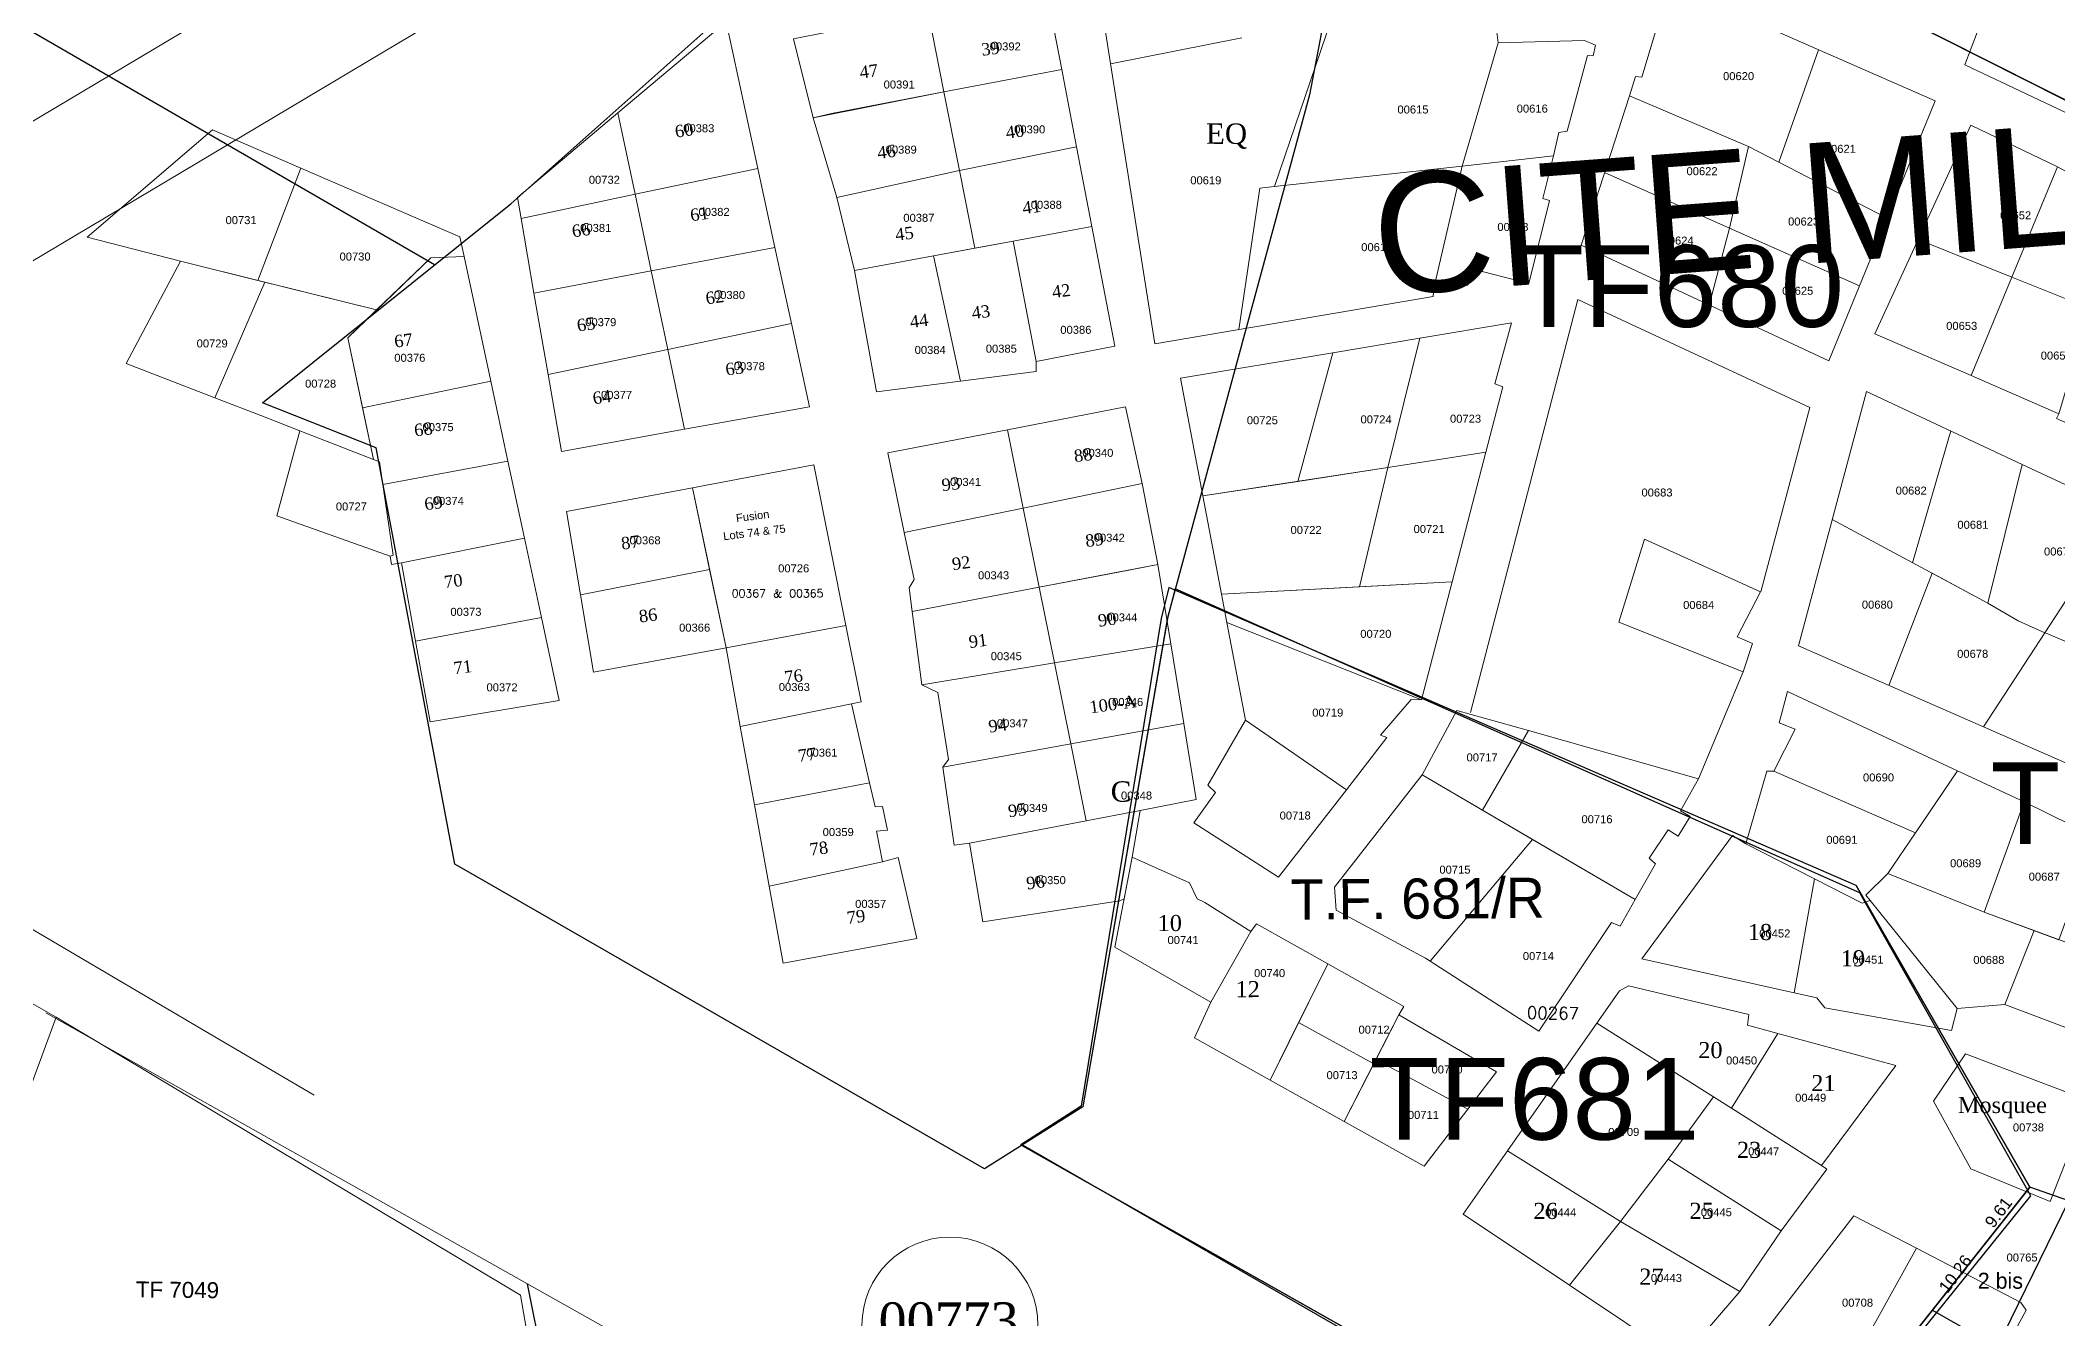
# Model space of a CAD drawing. Header units: metres. Extents: x 251686 to 255059, y 1627526 to 1631912.
# Drawn here: x 253720.6 to 253972.7, y 1629083.2 to 1629243 of the extents above; entities that cross this region are included whole.
import ezdxf
from ezdxf.enums import TextEntityAlignment as Align

# ---------------------------------------------------------------- set-up
doc = ezdxf.new("R2010")
doc.units = ezdxf.units.M
doc.header["$MEASUREMENT"] = 0
for name, color, linetype in [('A_revoir_niveau_0', 7, 'Continuous'), ('historique_numero_parcelle', 7, 'Continuous'), ('limites_parcelles', 7, 'Continuous'), ('limites_tf', 7, 'Continuous'), ('numero_lot', 7, 'Continuous'), ('numero_parcelle', 7, 'Continuous')]:
    doc.layers.add(name, color=color, linetype=linetype)
for name, color, linetype, lineweight in [('CABA', 7, 'Continuous', 0), ('emprise_ht_pik_rufisque', 7, 'Continuous', 0), ('HT KS', 7, 'Continuous', 0), ('Limite L D TF', 5, 'Continuous', 13), ('Limite M  et R TF', 1, 'Continuous', 30), ('Numero_TF', 7, 'Continuous', 0), ('TopoMat', 4, 'Continuous', 0), ('檩条', 4, 'Continuous', 0)]:
    doc.layers.add(name, color=color, linetype=linetype, lineweight=lineweight)
doc.layers.add('Lignes HT Vectorisées', color=6, linetype='Continuous', lineweight=0, true_color=0xff00ff)
doc.styles.get("Standard").update_dxf_attribs({"font": 'txt.shx'})
doc.styles.add('Style-Arial', font='arial.ttf')
doc.styles.add('Style-FANCY', font='times.ttf')
doc.styles.add('Style-txt', font='txt.shx')

# ---------------------------------------------------------------- blocks, each defined once
blk = doc.blocks.new('*U97')
at = {"color": 2, "linetype": 'Continuous', "lineweight": 13, "flags": 128}
blk.add_lwpolyline([(53.875, 99.86), (112.785, 66.64), (116.635, 47.24), (118.355, 38.51), (39.515, -33.87), (35.475, -30.72), (48.155, 36.92), (40.675, 61.1), (53.875, 99.86)], dxfattribs=at)
at = {"color": 1, "linetype": 'Continuous', "lineweight": 13, "flags": 128}
blk.add_lwpolyline([(-83.995, 83.83), (-34.505, 46.85), (-3.925, 44.67), (-31.175, -72.43), (-118.355, -23.74), (-83.995, 83.83)], dxfattribs=at)
at = {"color": 3, "linetype": 'Continuous', "lineweight": 13, "flags": 128}
for points in [[(18.705, -99.86), (-31.165, -72.43), (-3.915, 44.68)], [(-3.915, 44.68), (46.445, 41.09), (29.965, -42.64), (18.705, -99.86)]]:
    blk.add_lwpolyline(points, dxfattribs=at)
blk = doc.blocks.new('*U99')
at = {"color": 2, "linetype": 'Continuous', "lineweight": 13, "flags": 128}
blk.add_lwpolyline([(53.875, 99.86), (112.785, 66.64), (116.635, 47.24), (118.355, 38.51), (39.515, -33.87), (35.475, -30.72), (48.155, 36.92), (40.675, 61.1), (53.875, 99.86)], dxfattribs=at)
at = {"color": 1, "linetype": 'Continuous', "lineweight": 13, "flags": 128}
blk.add_lwpolyline([(-83.995, 83.83), (-34.505, 46.85), (-3.925, 44.67), (-31.175, -72.43), (-118.355, -23.74), (-83.995, 83.83)], dxfattribs=at)
at = {"color": 3, "linetype": 'Continuous', "lineweight": 13, "flags": 128}
for points in [[(18.705, -99.86), (-31.165, -72.43), (-3.915, 44.68)], [(-3.915, 44.68), (46.445, 41.09), (29.965, -42.64), (18.705, -99.86)]]:
    blk.add_lwpolyline(points, dxfattribs=at)
blk = doc.blocks.new('*U98')
at = {"color": 3, "linetype": 'Continuous', "lineweight": 13}
blk.add_blockref('*U99', (-64.7945, 31.665), dxfattribs=at)
blk = doc.blocks.new('*U132')
at = {"layer": 'CABA', "color": 7, "linetype": 'Continuous', "lineweight": 30}
for p, q in [((-25.486278, 42.831439, 0.000009), (-3.806278, 5.141439, 0.000009)), ((-25.486278, 42.831439, 0.000009), (-3.806278, 5.141439, 0.000009)), ((-14.489614, 23.714084, 0.000009), (-3.806278, 5.141439, 0.000009)), ((25.869742, -77.544087, 0.000009), (-129.886278, 10.411439, 0.000009)), ((-3.806278, 5.141439, 0.000009), (-39.856278, -40.428561, 0.000009)), ((-3.806278, 5.141439, 0.000009), (-39.856278, -40.428561, 0.000009)), ((-3.806278, 5.141439, 0.000009), (-39.856278, -40.428561, 0.000009)), ((-7.867122, -14.852595, 0.000009), (-15.993209, -10.263788, 0.000009))]:
    blk.add_line(p, q, dxfattribs=at)
at = {"layer": 'Limite L D TF', "color": 7, "linetype": 'Continuous', "lineweight": 30}
for p, q in [((-3.806278, 5.141439, 0.000009), (-25.486278, 42.831439, 0.000009)), ((-25.486278, 42.831439, 0.000009), (-3.806278, 5.141439, 0.000009)), ((-3.806278, 5.141439, 0.000009), (-39.856278, -40.428561, 0.000009)), ((1.079906, 3.430932, 0.000009), (-3.806278, 5.141439, 0.000009))]:
    blk.add_line(p, q, dxfattribs=at)
at = {"layer": 'Limite L D TF', "color": 7, "linetype": 'Continuous', "lineweight": 30, "elevation": 0.000009, "flags": 128}
blk.add_lwpolyline([(-39.856278, -40.428561), (-3.806278, 5.141439), (-25.486278, 42.831439), (-111.376278, 80.071439), (-112.340477, 76.220576), (-122.356278, 15.241439), (-129.883594, 10.409924), (-39.856278, -40.428561)], close=True, dxfattribs=at)
at = {"layer": 'Limite M  et R TF', "color": 7, "linetype": 'Continuous', "lineweight": 30}
blk.add_line((-12.270213, -23.850446, 0.000009), (1.079906, 3.430932, 0.000009), dxfattribs=at)
at = {"layer": 'CABA', "color": 7, "linetype": 'Continuous', "lineweight": 13, "insert": (-7.478103, -6.578042, 0.000009), "char_height": 1.999998, "attachment_point": 5, "line_spacing_factor": 0.6, "style": 'Style-FANCY'}
blk.add_mtext('\\FFANCY;2 bis', dxfattribs=at)
at = {"layer": 'TopoMat', "color": 7, "linetype": 'Continuous', "lineweight": 0, "char_height": 1.5, "attachment_point": 7, "rotation": 52.88097963, "line_spacing_factor": 0.72}
for s, insert in [('\\fArial|b0|i0|c00|p39;9.61', (-8.331605, -0.109414, 0.000009)), ('\\fArial|b0|i0|c00|p39;10.26', (-14.077086, -8.250003, 0.000009))]:
    blk.add_mtext(s, dxfattribs=dict(at, insert=insert))

msp = doc.modelspace()

# ---------------------------------------------------------------- linework, layer by layer
at = {"layer": 'A_revoir_niveau_0', "color": 7, "linetype": 'Continuous', "lineweight": 0}
for p, q in [((253674.987535, 1629147.807578), (253722.596586, 1629120.870161)), ((253741.70506, 1629118.844416), (253718.995417, 1629132.210517)), ((253754.832471, 1629111.122887), (253741.70506, 1629118.844416))]:
    msp.add_line(p, q, dxfattribs=at)
at = {"layer": 'A_revoir_niveau_0', "color": 1, "lineweight": 13}
msp.add_circle((253834.285532, 1629082.375837), 11.003107, dxfattribs=at)
at = {"layer": 'emprise_ht_pik_rufisque', "color": 1}
msp.add_line((253996.838788, 1629380.555511), (253682.973054, 1629193.551829), dxfattribs=at)
at = {"layer": 'Lignes HT Vectorisées', "color": 5, "flags": 128}
msp.add_lwpolyline([(252300.518457, 1628679.779301), (252535.311637, 1628633.247882), (252681.576934, 1628604.669463), (252988.818538, 1628790.478887), (253359.183284, 1629013.205735), (253675.222294, 1629206.394463), (253989.117803, 1629393.415688), (254273.85418, 1629565.672671)], dxfattribs=at)
at = {"layer": 'limites_parcelles', "color": 7, "lineweight": 0}
for p, q in [((253961.124354, 1629239.899274), (253970.684566, 1629265.158249)), ((253859.88405, 1629205.025836), (253852.37981, 1629252.451476)), ((253927.442473, 1629248.558989), (253957.416635, 1629235.396608)), ((253920.772947, 1629238.387034), (253923.224291, 1629246.542233)), ((253870.760973, 1629243.282092), (253854.341366, 1629240.054746)), ((253942.840987, 1629241.797128), (253937.854957, 1629227.735194)), ((253995.615401, 1629223.554622), (253961.124354, 1629239.899274)), ((253919.194307, 1629236.018887), (253919.978688, 1629238.447111)), ((253919.978688, 1629238.447111), (253920.772947, 1629238.387034)), ((253913.164381, 1629217.351915), (253919.194307, 1629236.018887)), ((253919.194307, 1629236.018887), (253934.069452, 1629229.690749)), ((253957.416635, 1629235.396608), (253944.118324, 1629202.920759)), ((253726.469578, 1629218.370034), (253742.110706, 1629231.785791)), ((253742.110706, 1629231.785791), (253753.185908, 1629226.990781)), ((253934.069452, 1629229.690749), (253931.687678, 1629219.49552)), ((253951.411691, 1629220.731915), (253934.069452, 1629229.690749)), ((253874.855945, 1629224.689663), (253898.318727, 1629227.260232)), ((253898.318727, 1629227.260232), (253894.77913, 1629211.978967)), ((253753.185908, 1629226.990781), (253747.790302, 1629212.954165)), ((253873.004467, 1629224.486817), (253874.830495, 1629224.686875)), ((253874.830495, 1629224.686875), (253874.855945, 1629224.689663)), ((253931.687678, 1629219.49552), (253916.101464, 1629226.444306)), ((253870.369539, 1629206.817837), (253873.004467, 1629224.486817)), ((253738.135077, 1629215.350181), (253726.469578, 1629218.370034)), ((253944.118324, 1629202.920759), (253913.164381, 1629217.351915)), ((253929.181315, 1629209.884599), (253931.687678, 1629219.49552)), ((253931.687678, 1629219.49552), (253947.949633, 1629212.277211)), ((253731.352985, 1629202.597514), (253738.135077, 1629215.350181)), ((253738.135077, 1629215.350181), (253748.653746, 1629212.739895)), ((253747.790302, 1629212.954165), (253738.135077, 1629215.350181)), ((253748.653746, 1629212.739895), (253742.4046, 1629198.301471)), ((253894.680984, 1629210.972736), (253859.88405, 1629205.025836)), ((253894.77913, 1629211.978967), (253894.680984, 1629210.972736)), ((253912.73711, 1629210.599748), (253899.33168, 1629158.964647)), ((253941.754619, 1629197.071384), (253912.73711, 1629210.599748)), ((253892.992616, 1629205.746157), (253904.449507, 1629207.666281)), ((253904.449507, 1629207.666281), (253902.390994, 1629200.043286)), ((253888.995105, 1629189.587169), (253892.992616, 1629205.746157)), ((253742.4046, 1629198.301471), (253731.352985, 1629202.597514)), ((253863.092579, 1629200.735044), (253882.123708, 1629203.924576)), ((253882.123708, 1629203.924576), (253877.752535, 1629187.851815)), ((253865.890916, 1629186.020907), (253863.092579, 1629200.735044)), ((253903.386222, 1629199.653995), (253901.26436, 1629191.480999)), ((253902.390994, 1629200.043286), (253903.386222, 1629199.653995)), ((253941.754619, 1629197.071384), (253935.615271, 1629174.038908)), ((253948.81026, 1629199.07985), (253940.33553, 1629167.285912)), ((253948.81026, 1629199.07985), (253968.302547, 1629189.965419)), ((253954.570171, 1629177.684989), (253959.35024, 1629194.151443)), ((253885.45755, 1629174.675104), (253888.995105, 1629189.587169)), ((253888.995105, 1629189.587169), (253901.26436, 1629191.480999)), ((253901.26436, 1629191.480999), (253897.062795, 1629175.297391)), ((253968.302547, 1629189.965419), (253963.983067, 1629172.620922)), ((253877.752535, 1629187.851815), (253865.890916, 1629186.020907)), ((253963.983067, 1629172.620922), (253944.545053, 1629183.078426)), ((253917.876824, 1629170.269816), (253921.078772, 1629180.613706)), ((253921.078772, 1629180.613706), (253935.57608, 1629174.056634)), ((253868.2244, 1629173.751043), (253897.062795, 1629175.297391)), ((253897.062795, 1629175.297391), (253885.45755, 1629174.675104)), ((253897.062795, 1629175.297391), (253893.233538, 1629160.547838)), ((253951.618819, 1629162.344786), (253957.034899, 1629176.358984)), ((253957.034899, 1629176.358984), (253963.983067, 1629172.620922)), ((253868.894241, 1629170.228902), (253868.2244, 1629173.751043)), ((253935.57608, 1629174.056634), (253932.655622, 1629168.42478)), ((253963.983067, 1629172.620922), (253967.770595, 1629170.400782)), ((253893.233538, 1629160.547838), (253868.894241, 1629170.228902)), ((253933.430043, 1629164.038338), (253917.876824, 1629170.269816)), ((253967.770595, 1629170.400782), (253971.128446, 1629168.93243)), ((253932.655622, 1629168.42478), (253934.567106, 1629167.592675)), ((253933.430043, 1629164.038338), (253934.567106, 1629167.592675)), ((253963.452838, 1629157.159836), (253940.336133, 1629167.288175)), ((253971.128446, 1629168.93243), (253963.452838, 1629157.159836)), ((253927.816568, 1629150.655597), (253933.430043, 1629164.038338)), ((253924.026192, 1629103.129561), (253929.722295, 1629110.906776)), ((253929.722295, 1629110.906776), (253931.937624, 1629109.501964)), ((253931.937624, 1629109.501964), (253943.215664, 1629102.350191)), ((253938.184619, 1629094.175266), (253924.026192, 1629103.129561)), ((253943.880666, 1629101.892226), (253938.184619, 1629094.175266)), ((253943.215664, 1629102.350191), (253943.880666, 1629101.892226)), ((253911.722436, 1629087.375605), (253918.066066, 1629095.344432)), ((253918.066066, 1629095.344432), (253933.016731, 1629086.594645)), ((253938.184619, 1629094.175266), (253933.016731, 1629086.594645)), ((253936.517399, 1629082.084975), (253947.259157, 1629096.058621)), ((253947.259157, 1629096.058621), (253955.063981, 1629092.008555)), ((253955.063981, 1629092.008555), (253946.743361, 1629077.003464)), ((253925.673099, 1629078.071287), (253911.722436, 1629087.375605)), ((253933.016731, 1629086.594645), (253925.673099, 1629078.071287))]:
    msp.add_line(p, q, dxfattribs=at)
at = {"layer": 'limites_parcelles', "color": 7, "linetype": 'Continuous', "lineweight": 0}
msp.add_line((253721.31958, 1629121.437355), (253834.355545, 1629057.806367), dxfattribs=at)
at = {"layer": 'limites_parcelles', "color": 7, "lineweight": 0, "flags": 128}
for points in [[(253902.268871, 1629246.999842), (253902.805058, 1629242.654577), (253898.318727, 1629227.260232), (253874.855945, 1629224.689663), (253874.830495, 1629224.686875), (253881.948827, 1629245.481114), (253882.561683, 1629247.949889), (253883.791091, 1629248.07836), (253890.201438, 1629250.678122), (253902.268871, 1629246.999842)], [(253814.71761, 1629243.142917), (253831.558486, 1629246.478053), (253833.523446, 1629236.521351), (253819.479896, 1629233.846219), (253817.208498, 1629233.29965), (253814.71761, 1629243.142917)], [(253909.695571, 1629228.553792), (253898.318727, 1629227.260232), (253902.805058, 1629242.654577), (253913.585367, 1629242.935458), (253914.978989, 1629242.350764), (253914.666642, 1629241.025374), (253913.978317, 1629241.073031), (253911.404494, 1629231.633584), (253910.400286, 1629231.467146), (253909.695571, 1629228.553792)], [(253852.028273, 1629219.68269), (253842.194065, 1629217.873563), (253837.378429, 1629216.987665), (253835.462075, 1629226.698075), (253850.112699, 1629229.665949), (253852.028273, 1629219.68269)], [(253898.318727, 1629227.260232), (253909.695571, 1629228.553792), (253908.399647, 1629223.196323), (253909.195424, 1629222.937807), (253906.628479, 1629212.598773), (253900.795881, 1629214.088855), (253900.84111, 1629215.094681), (253899.99363, 1629215.194041), (253899.009653, 1629212.381756), (253894.77913, 1629211.978967), (253898.318727, 1629227.260232)], [(253747.790302, 1629212.954165), (253753.185908, 1629226.990781), (253773.039015, 1629218.395374), (253773.56666, 1629215.933999), (253769.420701, 1629215.787855), (253762.642813, 1629209.268404), (253747.790302, 1629212.954165)], [(253835.588716, 1629200.359334), (253832.248616, 1629216.04397), (253842.194065, 1629217.873563), (253845.05261, 1629202.818939), (253845.06222, 1629201.562161), (253835.588716, 1629200.359334)], [(253776.900422, 1629200.382574), (253760.871361, 1629197.049219), (253759.027537, 1629205.790977), (253769.420701, 1629215.787855), (253773.56666, 1629215.933999), (253776.900422, 1629200.382574)], [(253759.027537, 1629205.790977), (253762.238107, 1629190.569336), (253753.048536, 1629194.163902), (253748.697827, 1629195.855133), (253742.4046, 1629198.301471), (253748.653746, 1629212.739895), (253762.642813, 1629209.268404), (253759.027537, 1629205.790977)], [(253972.853847, 1629196.295498), (253976.778662, 1629209.453131), (253977.239627, 1629209.267982), (253989.043332, 1629203.671878), (253983.585803, 1629190.851419), (253972.593814, 1629195.698159), (253972.853847, 1629196.295498)], [(253760.871361, 1629197.049219), (253776.900422, 1629200.382574), (253779.042898, 1629190.388286), (253763.416143, 1629187.465951), (253763.00081, 1629190.270999), (253762.238107, 1629190.569336), (253760.871361, 1629197.049219)], [(253764.347616, 1629178.50659), (253750.152884, 1629183.557754), (253753.048536, 1629194.163902), (253763.00081, 1629190.270999), (253764.723689, 1629178.63515), (253764.347616, 1629178.50659)], [(253763.416143, 1629187.465951), (253779.042898, 1629190.388286), (253781.107137, 1629180.758965), (253765.743261, 1629177.657311), (253764.488001, 1629177.449263), (253764.347616, 1629178.50659), (253764.723689, 1629178.63515), (253763.416143, 1629187.465951)], [(253963.983067, 1629172.620922), (253968.302547, 1629189.965419), (253980.977567, 1629184.038686), (253971.128446, 1629168.93243), (253967.770595, 1629170.400782), (253963.983067, 1629172.620922)], [(253845.438603, 1629174.621071), (253829.565473, 1629171.601565), (253829.17729, 1629174.543352), (253829.804404, 1629175.580088), (253828.578777, 1629181.473532), (253843.447946, 1629184.503659), (253845.438603, 1629174.621071)], [(253971.128446, 1629168.93243), (253980.977567, 1629184.038686), (253988.891438, 1629180.338226), (253981.699226, 1629165.546033), (253981.177137, 1629164.61594), (253971.487426, 1629168.775451), (253971.128446, 1629168.93243)], [(253847.346536, 1629165.149162), (253845.438603, 1629174.621071), (253855.331264, 1629176.502928), (253860.285146, 1629177.466908), (253861.899786, 1629167.5548), (253847.346536, 1629165.149162)], [(253821.996324, 1629160.030249), (253808.089993, 1629157.198572), (253806.307864, 1629167.040835), (253821.281034, 1629169.827995), (253823.184932, 1629160.303937), (253821.996324, 1629160.030249)], [(253883.837978, 1629149.304489), (253871.222053, 1629157.988866), (253868.894241, 1629170.228902), (253893.233538, 1629160.547838), (253891.910108, 1629160.603869), (253888.107517, 1629156.142739), (253888.903801, 1629155.818078), (253883.837978, 1629149.304489)], [(253963.452838, 1629157.159836), (253971.128446, 1629168.93243), (253971.487426, 1629168.775451), (253981.177137, 1629164.61594), (253975.326087, 1629151.957698), (253963.452838, 1629157.159836)], [(253849.385689, 1629155.025814), (253833.3972, 1629152.111065), (253834.104296, 1629153.069032), (253832.769954, 1629161.473114), (253830.778285, 1629162.410446), (253847.346536, 1629165.149162), (253849.385689, 1629155.025814)], [(253954.94859, 1629143.928981), (253937.247756, 1629151.641906), (253939.919792, 1629156.888191), (253937.929338, 1629157.666772), (253938.957835, 1629161.577489), (253960.21533, 1629151.68692), (253954.94859, 1629143.928981)], [(253851.324479, 1629145.400713), (253849.385689, 1629155.025814), (253863.520939, 1629157.602713), (253865.074305, 1629148.066759), (253858.072926, 1629146.690222), (253851.324479, 1629145.400713)], [(253883.837978, 1629149.304489), (253875.344057, 1629138.383083), (253864.771198, 1629145.172582), (253867.454361, 1629148.963651), (253866.521234, 1629149.882616), (253871.222053, 1629157.988866), (253883.837978, 1629149.304489)], [(253900.850056, 1629146.758479), (253906.57275, 1629156.689403), (253927.816568, 1629150.655597), (253925.597945, 1629146.66963), (253926.79414, 1629145.951126), (253925.291492, 1629143.492085), (253924.028645, 1629144.276229), (253921.67419, 1629140.752274), (253922.473507, 1629140.030735), (253919.939087, 1629135.592267), (253900.850056, 1629146.758479)], [(253851.324479, 1629145.400713), (253836.724425, 1629142.6109), (253834.821236, 1629142.358207), (253833.3972, 1629152.111065), (253849.385689, 1629155.025814), (253851.324479, 1629145.400713)], [(253954.94859, 1629143.928981), (253951.501665, 1629138.851639), (253948.744263, 1629136.118403), (253949.281073, 1629135.453958), (253948.28562, 1629135.109416), (253942.311655, 1629138.167442), (253933.745155, 1629142.552568), (253936.387856, 1629151.635331), (253937.247756, 1629151.641906), (253954.94859, 1629143.928981)], [(253968.549059, 1629147.809449), (253963.548732, 1629133.99848), (253951.501665, 1629138.851639), (253954.94859, 1629143.928981), (253960.21533, 1629151.68692), (253968.549059, 1629147.809449)], [(253809.861974, 1629147.412358), (253824.247025, 1629150.182279), (253824.939237, 1629147.153493), (253825.864778, 1629147.22672), (253826.482854, 1629144.254694), (253825.094796, 1629144.111781), (253825.851739, 1629140.280866), (253811.701219, 1629137.254662), (253809.861974, 1629147.412358)], [(253907.105605, 1629143.099269), (253894.280953, 1629127.876118), (253893.722287, 1629128.234633), (253882.563197, 1629134.23511), (253882.342504, 1629137.144024), (253893.282195, 1629151.185333), (253907.105605, 1629143.099269)], [(253855.498868, 1629135.416948), (253838.387193, 1629132.780488), (253836.724425, 1629142.6109), (253858.072926, 1629146.690222), (253857.059096, 1629140.861266), (253856.054365, 1629135.650446), (253855.498868, 1629135.416948)], [(253894.280953, 1629127.876118), (253907.105605, 1629143.099269), (253919.939087, 1629135.592267), (253918.034744, 1629132.257239), (253916.972865, 1629132.71217), (253907.881726, 1629119.148046), (253894.280953, 1629127.876118)], [(253942.311655, 1629138.167442), (253939.787683, 1629123.935093), (253920.757461, 1629128.164849), (253932.083408, 1629143.598262), (253933.745155, 1629142.552568), (253942.311655, 1629138.167442)], [(253811.701219, 1629137.254662), (253825.851739, 1629140.280866), (253827.832078, 1629140.825209), (253830.158433, 1629130.722041), (253813.446211, 1629127.6175), (253811.701219, 1629137.254662)], [(253854.892337, 1629129.623844), (253857.059096, 1629140.861266), (253864.227768, 1629137.661499), (253865.195446, 1629135.684397), (253866.151593, 1629135.215428), (253871.894542, 1629131.607859), (253866.881886, 1629122.758344), (253854.892337, 1629129.623844)], [(253939.787683, 1629123.935093), (253942.311655, 1629138.167442), (253948.28562, 1629135.109416), (253949.281073, 1629135.453958), (253960.164002, 1629121.983464), (253959.457637, 1629119.199761), (253943.625941, 1629122.055457), (253942.624138, 1629123.304648), (253939.787683, 1629123.935093)], [(253969.774259, 1629131.704158), (253966.128072, 1629122.448127), (253960.164002, 1629121.983464), (253949.281073, 1629135.453958), (253948.744263, 1629136.118403), (253951.501665, 1629138.851639), (253963.548732, 1629133.99848), (253969.774259, 1629131.704158)], [(253881.530527, 1629127.553777), (253874.288706, 1629113.019065), (253864.852114, 1629118.29754), (253866.881886, 1629122.758344), (253871.894542, 1629131.607859), (253872.601637, 1629132.565826), (253881.530527, 1629127.553777)], [(253887.254269, 1629115.064892), (253877.865741, 1629120.198361), (253881.530527, 1629127.553777), (253891.017473, 1629122.228475), (253890.39036, 1629121.191739), (253887.254269, 1629115.064892)], [(253937.740427, 1629118.851336), (253931.937624, 1629109.501964), (253929.722295, 1629110.906776), (253915.149789, 1629120.147677), (253917.977837, 1629124.185176), (253919.09777, 1629124.78909), (253934.141276, 1629121.199717), (253933.952953, 1629119.875276), (253937.740427, 1629118.851336)], [(253918.066066, 1629095.344432), (253903.971197, 1629104.188415), (253915.149789, 1629120.147677), (253929.722295, 1629110.906776), (253924.026192, 1629103.129561), (253918.066066, 1629095.344432)]]:
    msp.add_lwpolyline(points, close=True, dxfattribs=at)
at = {"layer": 'limites_parcelles', "color": 7, "lineweight": 0}
for points in [[(253831.558486, 1629246.478053), (253846.325673, 1629249.402519), (253848.258711, 1629239.328246), (253833.523446, 1629236.521351)], [(253810.281919, 1629226.970862), (253794.942073, 1629223.731633), (253792.801609, 1629233.91459), (253806.323578, 1629245.295969)], [(253833.523446, 1629236.521351), (253848.258711, 1629239.328246), (253850.112699, 1629229.665949), (253835.462075, 1629226.698075)], [(253817.208498, 1629233.29965), (253833.523446, 1629236.521351), (253835.462075, 1629226.698075), (253820.153136, 1629223.309491)], [(253794.942073, 1629223.731633), (253780.682979, 1629220.720621), (253780.229949, 1629223.333081), (253792.801609, 1629233.91459)], [(253972.710526, 1629227.153859), (253967.01019, 1629213.3767), (253955.306491, 1629218.077565), (253961.875059, 1629232.350063)], [(253794.942073, 1629223.731633), (253810.281919, 1629226.970862), (253812.417194, 1629217.085625), (253796.957459, 1629214.143718)], [(253820.153136, 1629223.309491), (253835.462075, 1629226.698075), (253837.378429, 1629216.987665), (253822.342106, 1629214.221542)], [(253980.759159, 1629222.797433), (253976.778662, 1629209.453131), (253967.01019, 1629213.3767), (253972.710526, 1629227.153859)], [(253780.682979, 1629220.720621), (253794.942073, 1629223.731633), (253796.957459, 1629214.143718), (253782.306945, 1629211.3558)], [(253845.05261, 1629202.818939), (253842.194065, 1629217.873563), (253852.028273, 1629219.68269), (253854.894228, 1629204.746393)], [(253796.957459, 1629214.143718), (253812.417194, 1629217.085625), (253814.474367, 1629207.561958), (253799.020772, 1629204.327797)], [(253967.01019, 1629213.3767), (253961.915785, 1629201.064018), (253949.88938, 1629206.307008), (253955.306491, 1629218.077565)], [(253835.588716, 1629200.359334), (253825.104283, 1629199.028153), (253822.342106, 1629214.221542), (253832.248616, 1629216.04397)], [(253782.306945, 1629211.3558), (253796.957459, 1629214.143718), (253799.020772, 1629204.327797), (253784.068333, 1629201.198519)], [(253976.778662, 1629209.453131), (253972.853847, 1629196.295498), (253961.915785, 1629201.064018), (253967.01019, 1629213.3767)], [(253799.020772, 1629204.327797), (253814.474367, 1629207.561958), (253816.717375, 1629197.177971), (253801.115913, 1629194.360459)], [(253888.995105, 1629189.587169), (253877.752535, 1629187.851815), (253882.123708, 1629203.924576), (253892.992616, 1629205.746157)], [(253784.068333, 1629201.198519), (253799.020772, 1629204.327797), (253801.115913, 1629194.360459), (253785.735787, 1629191.582919)], [(253843.447946, 1629184.503659), (253841.47274, 1629194.309543), (253856.231798, 1629197.148627), (253858.289522, 1629187.572605)], [(253843.447946, 1629184.503659), (253828.578777, 1629181.473532), (253826.507999, 1629191.430892), (253841.47274, 1629194.309543)], [(253806.307864, 1629167.040835), (253802.114329, 1629187.053937), (253817.269771, 1629189.893927), (253821.281034, 1629169.827995)], [(253885.45755, 1629174.675104), (253868.2244, 1629173.751043), (253865.890916, 1629186.020907), (253888.995105, 1629189.587169)], [(253804.256212, 1629176.832076), (253788.117771, 1629173.677752), (253786.355846, 1629184.100942), (253802.114329, 1629187.053937)], [(253845.438603, 1629174.621071), (253843.447946, 1629184.503659), (253858.289522, 1629187.572605), (253860.285146, 1629177.466908)], [(253765.743261, 1629177.657311), (253781.107137, 1629180.758965), (253783.230864, 1629170.852145), (253767.510448, 1629167.874529)], [(253788.117771, 1629173.677752), (253804.256212, 1629176.832076), (253806.307864, 1629167.040835), (253789.750767, 1629164.017288)], [(253847.346536, 1629165.149162), (253830.778285, 1629162.410446), (253829.565473, 1629171.601565), (253845.438603, 1629174.621071)], [(253767.510448, 1629167.874529), (253783.230864, 1629170.852145), (253785.455044, 1629160.476725), (253769.335103, 1629157.773613)], [(253849.385689, 1629155.025814), (253847.346536, 1629165.149162), (253861.899786, 1629167.5548), (253863.520939, 1629157.602713)], [(253808.089993, 1629157.198572), (253821.996324, 1629160.030249), (253824.247025, 1629150.182279), (253809.861974, 1629147.412358)], [(253906.57275, 1629156.689403), (253900.850056, 1629146.758479), (253893.282195, 1629151.185333), (253897.652789, 1629159.222908)], [(253977.55257, 1629143.322054), (253972.868444, 1629130.563843), (253963.548732, 1629133.99848), (253968.549059, 1629147.809449)], [(253966.128072, 1629122.448127), (253969.774259, 1629131.704158), (253983.985958, 1629126.466654), (253980.457626, 1629117.067243)], [(253887.254269, 1629115.064892), (253883.554229, 1629107.83628), (253874.288706, 1629113.019065), (253877.865741, 1629120.198361)], [(253899.002906, 1629109.371384), (253887.513325, 1629115.570998), (253890.39036, 1629121.191739), (253902.590029, 1629114.061438)], [(253931.937624, 1629109.501964), (253937.740427, 1629118.851336), (253952.513333, 1629114.857493), (253943.215664, 1629102.350191)], [(253899.002906, 1629109.371384), (253893.551684, 1629102.244079), (253883.554229, 1629107.83628), (253887.513325, 1629115.570998)], [(253918.066066, 1629095.344432), (253911.722436, 1629087.375605), (253898.41256, 1629096.252553), (253903.971197, 1629104.188415)]]:
    msp.add_3dface(points, dxfattribs=at)
at = {"layer": 'limites_tf', "color": 5, "linetype": 'Continuous', "lineweight": 30}
for p, q in [((253769.874448, 1629214.899942), (253702.765668, 1629253.737361)), ((253769.877749, 1629214.909071), (253702.768969, 1629253.746491)), ((253948.007668, 1629136.437595), (253862.440545, 1629174.413603)), ((253785.454198, 1629067.746367), (253781.507535, 1629087.555935))]:
    msp.add_line(p, q, dxfattribs=at)
at = {"layer": 'limites_tf', "color": 5, "linetype": 'Continuous', "lineweight": 30, "flags": 128}
msp.add_lwpolyline([(253906.499776, 1629411.754093), (253879.343925, 1629396.046652), (253890.382089, 1629341.03986), (253887.031282, 1629276.896264), (253879.241367, 1629236.171641), (253861.510873, 1629170.961457), (253850.904373, 1629109.680257), (253838.60743, 1629101.935543), (253776.39219, 1629137.700989), (253772.41174, 1629139.995246), (253762.57829, 1629192.051587), (253748.365862, 1629197.653809), (253779.400643, 1629222.538288), (253804.925967, 1629245.179983), (253803.261863, 1629268.005111), (253791.82704, 1629287.293991), (253793.142891, 1629298.453106), (253781.654385, 1629393.025222), (253906.499776, 1629411.754093)], dxfattribs=at)
for points in [[(253995.316341, 1629224.604691), (254021.554507, 1629339.59367), (253962.285817, 1629355.143075), (253921.184589, 1629261.992503), (253921.209439, 1629261.97997), (253922.032558, 1629261.564836), (253994.175365, 1629225.180134), (253994.528205, 1629225.002182), (253995.316341, 1629224.604691)], [(253995.316652, 1629224.604903), (254021.554767, 1629339.593651), (253962.286195, 1629355.143025), (253921.185049, 1629261.992639), (253921.209899, 1629261.980107), (253922.033016, 1629261.564973), (253994.175679, 1629225.180344), (253994.528518, 1629225.002392), (253995.316652, 1629224.604903)], [(253932.923396, 1629053.304032), (253969.363294, 1629098.562857), (253948.007668, 1629136.437595), (253862.440545, 1629174.413603), (253861.443321, 1629170.57116), (253850.904373, 1629109.680257), (253843.335855, 1629104.913543), (253932.923396, 1629053.304032)]]:
    msp.add_lwpolyline(points, close=True, dxfattribs=at)
at = {"layer": 'limites_tf', "color": 5, "linetype": 'Continuous', "lineweight": 30}
msp.add_3dface([(253962.286195, 1629355.143025), (254021.554767, 1629339.593651), (253995.316652, 1629224.604903), (253921.185049, 1629261.992639)], dxfattribs=at)
at = {"layer": 'numero_lot', "color": 7, "linetype": 'Continuous', "lineweight": 13, "flags": 128}
msp.add_lwpolyline([(253961.198, 1629116.301), (253976.707, 1629110.425), (253971.766, 1629097.862), (253961.862, 1629101.929), (253957.189, 1629110.391), (253961.198, 1629116.301)], close=True, dxfattribs=at)
at = {"layer": '檩条', "color": 7, "lineweight": 0}
for p, q in [((253955.063981, 1629092.008555), (253968.113016, 1629085.237171)), ((253968.782065, 1629084.250036), (253961.540996, 1629070.964659)), ((253968.113016, 1629085.237171), (253968.782065, 1629084.250036))]:
    msp.add_line(p, q, dxfattribs=at)

# ---------------------------------------------------------------- block references
at = {"layer": 'A_revoir_niveau_0', "color": 3, "linetype": 'Continuous', "lineweight": 13, "rotation": 358.5339}
for name, p in [('*U98', (253730.147382, 1628989.108837)), ('*U97', (253666.184257, 1629022.421269))]:
    msp.add_blockref(name, p, dxfattribs=at)
at = {"layer": 'CABA', "color": 7, "linetype": 'Continuous', "lineweight": 30}
msp.add_blockref('*U132', (253973.036647, 1629094.503069, 555362.685663), dxfattribs=at)

# ---------------------------------------------------------------- texts
at = {"layer": 'historique_numero_parcelle', "color": 7, "lineweight": 0, "style": 'Style-txt'}
msp.add_text('00267', height=1.524, rotation=359.0028, dxfattribs=at).set_placement((253909.646074, 1629121.387839), align=Align.MIDDLE_CENTER)
at = {"layer": 'historique_numero_parcelle', "color": 7, "insert": (253812.748537, 1629173.850326), "char_height": 1, "attachment_point": 5, "rotation": 0.04279994, "line_spacing_factor": 0.6, "style": 'Style-txt'}
msp.add_mtext('00367 & 00365', dxfattribs=at)
at = {"layer": 'HT KS', "color": 7, "linetype": 'Continuous', "lineweight": 40, "style": 'Style-Arial'}
msp.add_text('CITE MILLONNAIRE', height=15, rotation=4.28, dxfattribs=at).set_placement((253886.587336, 1629225.974948), align=Align.TOP_LEFT)
at = {"layer": 'limites_parcelles', "color": 7, "linetype": 'Continuous', "lineweight": 0, "insert": (253876.854554, 1629138.092962), "char_height": 5.025901, "attachment_point": 1, "rotation": 0.42662844, "line_spacing_factor": 1.20482, "style": 'Style-FANCY'}
msp.add_mtext('\\FFANCY;T.F. 681/R\\P', dxfattribs=at)
at = {"layer": 'limites_parcelles', "color": 7, "lineweight": 0, "char_height": 2.010361, "attachment_point": 5, "rotation": 0.04279994, "line_spacing_factor": 0.6}
for s, insert in [('\\fTimes New Roman|b0|i0|c00|p23;10', (253861.762042, 1629132.628434)), ('\\fTimes New Roman|b0|i0|c00|p23;18', (253935.51174, 1629131.505356)), ('\\fTimes New Roman|b0|i0|c00|p23;19', (253947.128066, 1629128.226606)), ('\\fTimes New Roman|b0|i0|c00|p23;12', (253871.497847, 1629124.38498)), ('\\fTimes New Roman|b0|i0|c00|p23;20', (253929.323184, 1629116.751928)), ('\\fTimes New Roman|b0|i0|c00|p23;21', (253943.443602, 1629112.638323)), ('\\fTimes New Roman|b0|i0|c00|p23;Mosquee', (253965.809189, 1629109.581968)), ('\\fTimes New Roman|b0|i0|c00|p23;23', (253934.156473, 1629104.277547)), ('\\fTimes New Roman|b0|i0|c00|p23;26', (253908.719655, 1629096.648336)), ('\\fTimes New Roman|b0|i0|c00|p23;25', (253928.220495, 1629096.662903)), ('\\fTimes New Roman|b0|i0|c00|p23;27', (253921.948613, 1629088.448776))]:
    msp.add_mtext(s, dxfattribs=dict(at, insert=insert))
at = {"layer": 'numero_lot', "color": 7, "linetype": 'Continuous', "lineweight": 0, "style": 'Style-FANCY'}
for s, rotation, p in [('39', 7.443976, (253839.256227, 1629242.706433)), ('47', 7.443976, (253824.050432, 1629239.87201)), ('60', 8.049176, (253800.960738, 1629232.478136)), ('40', 7.443976, (253842.311231, 1629232.337421)), ('46', 7.443976, (253826.256768, 1629229.810512)), ('61', 8.049176, (253802.87004, 1629222.026198)), ('41', 7.443976, (253844.390748, 1629222.913732)), ('66', 8.049176, (253788.084358, 1629220.022848)), ('45', 7.443976, (253828.494101, 1629219.580099)), ('42', 7.443976, (253848.099935, 1629212.414535)), ('62', 8.049176, (253804.794489, 1629211.637689)), ('43', 7.443976, (253838.053621, 1629209.790387)), ('65', 8.049176, (253788.711595, 1629208.244766)), ('44', 7.443976, (253830.326654, 1629208.683195)), ('67', 7.402376, (253765.889526, 1629206.228699)), ('63', 8.049176, (253807.272398, 1629202.741804)), ('64', 8.049176, (253790.685857, 1629199.153863)), ('68', 7.402376, (253768.379603, 1629195.126073)), ('88', 7.669076, (253850.828165, 1629191.91072)), ('93', 7.669076, (253834.296289, 1629188.275194)), ('69', 7.402376, (253769.65749, 1629185.903979)), ('87', 7.325976, (253794.244373, 1629180.98113)), ('89', 7.669076, (253852.254985, 1629181.303428)), ('92', 7.669076, (253835.596763, 1629178.409894)), ('70', 7.402376, (253772.120966, 1629176.163262)), ('86', 7.325976, (253796.462078, 1629171.865774)), ('90', 7.669076, (253853.834535, 1629171.342486)), ('91', 7.669076, (253837.694393, 1629168.682853)), ('71', 7.402376, (253773.311015, 1629165.403408)), ('76', 7.325976, (253814.642898, 1629164.254198)), ('100-A', 7.669076, (253854.555297, 1629160.764638)), ('94', 7.669076, (253840.154649, 1629158.106914)), ('77', 7.325976, (253816.342638, 1629154.439548)), ('95', 7.669076, (253842.604524, 1629147.528565)), ('78', 7.325976, (253817.807953, 1629142.744659)), ('96', 7.669076, (253844.876992, 1629138.504463)), ('79', 7.325976, (253822.449851, 1629134.200228))]:
    msp.add_text(s, height=1.531889, rotation=rotation, dxfattribs=at).set_placement(p, align=Align.TOP_CENTER)
at = {"layer": 'numero_lot', "color": 7, "linetype": 'Continuous', "lineweight": 0}
for s, height, rotation, style, p in [('EQ', 2.553148, 359.8994, 'Style-FANCY', (253868.857461, 1629231.309018)), (' Lots 74 & 75', 1, 7.325976, 'Style-Arial', (253809.651314, 1629181.4502)), ('  Fusion', 1, 7.325976, 'Style-Arial', (253809.246275, 1629183.465627)), ('C', 2.553148, 0.2113, 'Style-FANCY', (253855.663723, 1629149.081039))]:
    msp.add_text(s, height=height, rotation=rotation, dxfattribs=dict(at, style=style)).set_placement(p, align=Align.MIDDLE_CENTER)
at = {"layer": 'numero_parcelle', "color": 5, "attachment_point": 1, "rotation": 0.04279994, "line_spacing_factor": 0.6, "style": 'Style-txt'}
for s, insert, char_height in [('\\fArial|b0|i0|c00|p39;00392', (253839.256227, 1629242.706433), 1), ('\\fArial|b0|i0|c00|p39;00391', (253826.000426, 1629237.947901), 1), ('\\fArial|b0|i0|c00|p39;00620', (253930.903624, 1629238.99653), 1), ('\\fArial|b0|i0|c00|p39;00615', (253890.209645, 1629234.825392), 1), ('\\fArial|b0|i0|c00|p39;00616', (253905.114976, 1629234.939365), 1), ('\\fArial|b0|i0|c00|p39;00383', (253800.960738, 1629232.478136), 1), ('\\fArial|b0|i0|c00|p39;00390', (253842.311231, 1629232.337421), 1), ('\\fArial|b0|i0|c00|p39;00389', (253826.256768, 1629229.810512), 1), ('\\fArial|b0|i0|c00|p39;00621', (253943.61676, 1629229.909665), 1), ('\\fArial|b0|i0|c00|p39;00732', (253789.156211, 1629226.041783), 1), ('\\fArial|b0|i0|c00|p39;00619', (253864.324551, 1629225.975799), 1), ('\\fArial|b0|i0|c00|p39;00622', (253926.336284, 1629227.115481), 1), ('\\fArial|b0|i0|c00|p39;00388', (253844.390748, 1629222.913732), 1), ('\\fArial|b0|i0|c00|p39;00731', (253743.757612, 1629220.998389), 1), ('\\fArial|b0|i0|c00|p39;00381', (253788.084358, 1629220.022848), 1), ('\\fArial|b0|i0|c00|p39;00382', (253802.87004, 1629222.026198), 1), ('\\fArial|b0|i0|c00|p39;00387', (253828.463058, 1629221.290132), 1), ('\\fArial|b0|i0|c00|p39;00618', (253902.699358, 1629220.146513), 1), ('\\fArial|b0|i0|c00|p39;00623', (253939.028048, 1629220.823606), 1), ('\\fArial|b0|i0|c00|p39;00652', (253965.525061, 1629221.600218), 1), ('\\fArial|b0|i0|c00|p39;00617', (253885.683013, 1629217.620553), 1), ('\\fArial|b0|i0|c00|p39;00624', (253923.341518, 1629218.440917), 1), ('\\fArial|b0|i0|c00|p39;00730', (253758.003976, 1629216.445723), 1), ('\\fArial|b0|i0|c00|p39;00625', (253938.295698, 1629212.166342), 1), ('\\fArial|b0|i0|c00|p39;00380', (253804.794489, 1629211.637689), 1), ('\\fArial|b0|i0|c00|p39;00379', (253788.711595, 1629208.244766), 1), ('\\fArial|b0|i0|c00|p39;00386', (253848.083372, 1629207.289664), 1), ('\\fArial|b0|i0|c00|p39;00653', (253958.786036, 1629207.782084), 1), ('\\fArial|b0|i0|c00|p39;00729', (253740.147831, 1629205.587507), 1), ('\\fArial|b0|i0|c00|p39;00384', (253829.878399, 1629204.774118), 1), ('\\fArial|b0|i0|c00|p39;00385', (253838.766807, 1629204.935473), 1), ('\\fArial|b0|i0|c00|p39;00376', (253764.847696, 1629203.794146), 1), ('\\fArial|b0|i0|c00|p39;00378', (253807.272398, 1629202.741804), 1), ('\\fArial|b0|i0|c00|p39;00651', (253970.602492, 1629204.069509), 1), ('\\fArial|b0|i0|c00|p39;00728', (253753.69887, 1629200.563365), 1), ('\\fArial|b0|i0|c00|p39;00377', (253790.685857, 1629199.153863), 1), ('\\fArial|b0|i0|c00|p39;00375', (253768.379603, 1629195.126073), 1), ('\\fArial|b0|i0|c00|p39;00725', (253871.386883, 1629195.985879), 1), ('\\fArial|b0|i0|c00|p39;00724', (253885.597604, 1629196.09454), 1), ('\\fArial|b0|i0|c00|p39;00723', (253896.77981, 1629196.180044), 1), ('\\fArial|b0|i0|c00|p39;00340', (253850.828165, 1629191.91072), 1), ('\\fArial|b0|i0|c00|p39;00341', (253834.296289, 1629188.275194), 1), ('\\fArial|b0|i0|c00|p39;00683', (253920.706861, 1629186.953907), 1), ('\\fArial|b0|i0|c00|p39;00682', (253952.472183, 1629187.196798), 1), ('\\fArial|b0|i0|c00|p39;00727', (253757.543893, 1629185.209486), 1), ('\\fArial|b0|i0|c00|p39;00374', (253769.65749, 1629185.903979), 1), ('\\fArial|b0|i0|c00|p39;00722', (253876.850169, 1629182.275934), 1), ('\\fArial|b0|i0|c00|p39;00721', (253892.225703, 1629182.393502), 1), ('\\fArial|b0|i0|c00|p39;00681', (253960.186139, 1629182.920443), 1), ('\\fArial|b0|i0|c00|p39;00368', (253794.244373, 1629180.98113), 1), ('\\fArial|b0|i0|c00|p39;00342', (253852.254985, 1629181.303428), 1), ('\\fArial|b0|i0|c00|p39;00679', (253971.011068, 1629179.580579), 1), ('\\fArial|b0|i0|c00|p39;00726', (253812.818413, 1629177.474339), 1), ('\\fArial|b0|i0|c00|p39;00343', (253837.799084, 1629176.611162), 1), ('\\fArial|b0|i0|c00|p39;00373', (253771.858609, 1629172.042902), 1), ('\\fArial|b0|i0|c00|p39;00684', (253925.912922, 1629172.898776), 1), ('\\fArial|b0|i0|c00|p39;00680', (253948.246218, 1629172.941529), 1), ('\\fArial|b0|i0|c00|p39;00366', (253800.440393, 1629170.064543), 1), ('\\fArial|b0|i0|c00|p39;00344', (253853.834535, 1629171.342486), 1), ('\\fArial|b0|i0|c00|p39;00720', (253885.569586, 1629169.290126), 1), ('\\fArial|b0|i0|c00|p39;00678', (253960.157331, 1629166.795802), 1), ('\\fArial|b0|i0|c00|p39;00345', (253839.386621, 1629166.495043), 1), ('\\fArial|b0|i0|c00|p39;00372', (253776.370731, 1629162.604178), 1), ('\\fArial|b0|i0|c00|p39;00363', (253812.898201, 1629162.642973), 1), ('\\fArial|b0|i0|c00|p39;00346', (253854.555297, 1629160.764638), 1), ('\\fArial|b0|i0|c00|p39;00719', (253879.563039, 1629159.443965), 1), ('\\fArial|b0|i0|c00|p39;00347', (253840.154649, 1629158.106914), 1), ('\\fArial|b0|i0|c00|p39;00361', (253816.342638, 1629154.439548), 1), ('\\fArial|b0|i0|c00|p39;00717', (253898.846082, 1629153.845956), 1), ('\\fArial|b0|i0|c00|p39;00348', (253855.663723, 1629149.081039), 1), ('\\fArial|b0|i0|c00|p39;00690', (253948.387619, 1629151.340674), 1), ('\\fArial|b0|i0|c00|p39;00349', (253842.604524, 1629147.528565), 1), ('\\fArial|b0|i0|c00|p39;00718', (253875.488182, 1629146.583214), 1), ('\\fArial|b0|i0|c00|p39;00359', (253818.384106, 1629144.515085), 1), ('\\fArial|b0|i0|c00|p39;00716', (253913.207074, 1629146.116668), 1), ('\\fArial|b0|i0|c00|p39;00691', (253943.806739, 1629143.542656), 1), ('\\fArial|b0|i0|c00|p39;00715', (253895.453962, 1629139.816192), 1), ('\\fArial|b0|i0|c00|p39;00689', (253959.272111, 1629140.616601), 1), ('\\fArial|b0|i0|c00|p39;00687', (253969.098452, 1629138.941259), 1), ('\\fArial|b0|i0|c00|p39;00350', (253844.876992, 1629138.504463), 1), ('\\fArial|b0|i0|c00|p39;00357', (253822.439597, 1629135.541264), 1), ('\\fArial|b0|i0|c00|p39;00452', (253935.426386, 1629131.840353), 1), ('\\fArial|b0|i0|c00|p39;00741', (253861.479955, 1629131.017401), 1), ('\\fArial|b0|i0|c00|p39;00714', (253905.882619, 1629129.012525), 1), ('\\fArial|b0|i0|c00|p39;00740', (253872.29252, 1629126.886375), 1), ('\\fArial|b0|i0|c00|p39;00451', (253947.06439, 1629128.561619), 1), ('\\fArial|b0|i0|c00|p39;00688', (253962.179205, 1629128.537697), 1), ('\\fArial|b0|i0|c00|p39;00712', (253885.347088, 1629119.818385), 1), ('\\fArial|b0|i0|c00|p39;00713', (253881.34777, 1629114.134086), 1), ('\\fArial|b0|i0|c00|p39;00710', (253894.470525, 1629114.84329), 1), ('\\fArial|b0|i0|c00|p39;00450', (253931.277453, 1629115.968496), 1), ('\\fArial|b0|i0|c00|p39;00449', (253939.911162, 1629111.31132), 1), ('\\fArial|b0|i0|c00|p39;00711', (253891.514444, 1629109.166968), 1), ('\\fArial|b0|i0|c00|p39;00709', (253916.552939, 1629107.035098), 1), ('\\fArial|b0|i0|c00|p39;00738', (253967.123662, 1629107.598395), 1), ('\\fArial|b0|i0|c00|p39;00447', (253934.032582, 1629104.612515), 1), ('\\fArial|b0|i0|c00|p39;00444', (253908.662401, 1629096.983353), 1), ('\\fArial|b0|i0|c00|p39;00445', (253928.122296, 1629096.99789), 1), ('\\fArial|b0|i0|c00|p39;00765', (253966.329132, 1629091.340212), 1), ('\\fArial|b0|i0|c00|p39;00443', (253921.881725, 1629088.783786), 1), ('\\fTimes New Roman|b0|i0|c00|p23;00773', (253825.37301, 1629085.230796, -0.000001), 4.633729), ('\\fArial|b0|i0|c00|p39;00708', (253945.768012, 1629085.695617), 1)]:
    msp.add_mtext(s, dxfattribs=dict(at, insert=insert, char_height=char_height))
at = {"layer": 'numero_tf', "color": 4, "linetype": 'Continuous', "lineweight": 0, "style": 'Style-Arial'}
for s, height, rotation, p in [('TF680', 10.212634, 0.0428, (253904.808504, 1629207.12958)), ('TF 785', 10.212634, 0.0428, (253964.331192, 1629142.532331)), ('TF681', 10.212634, 0.0428, (253886.723394, 1629105.547935)), ('TF 7049', 2, 359.3981, (253732.540578, 1629085.855339))]:
    msp.add_text(s, height=height, rotation=rotation, dxfattribs=at).set_placement(p)

doc.saveas('drawing.dxf')
